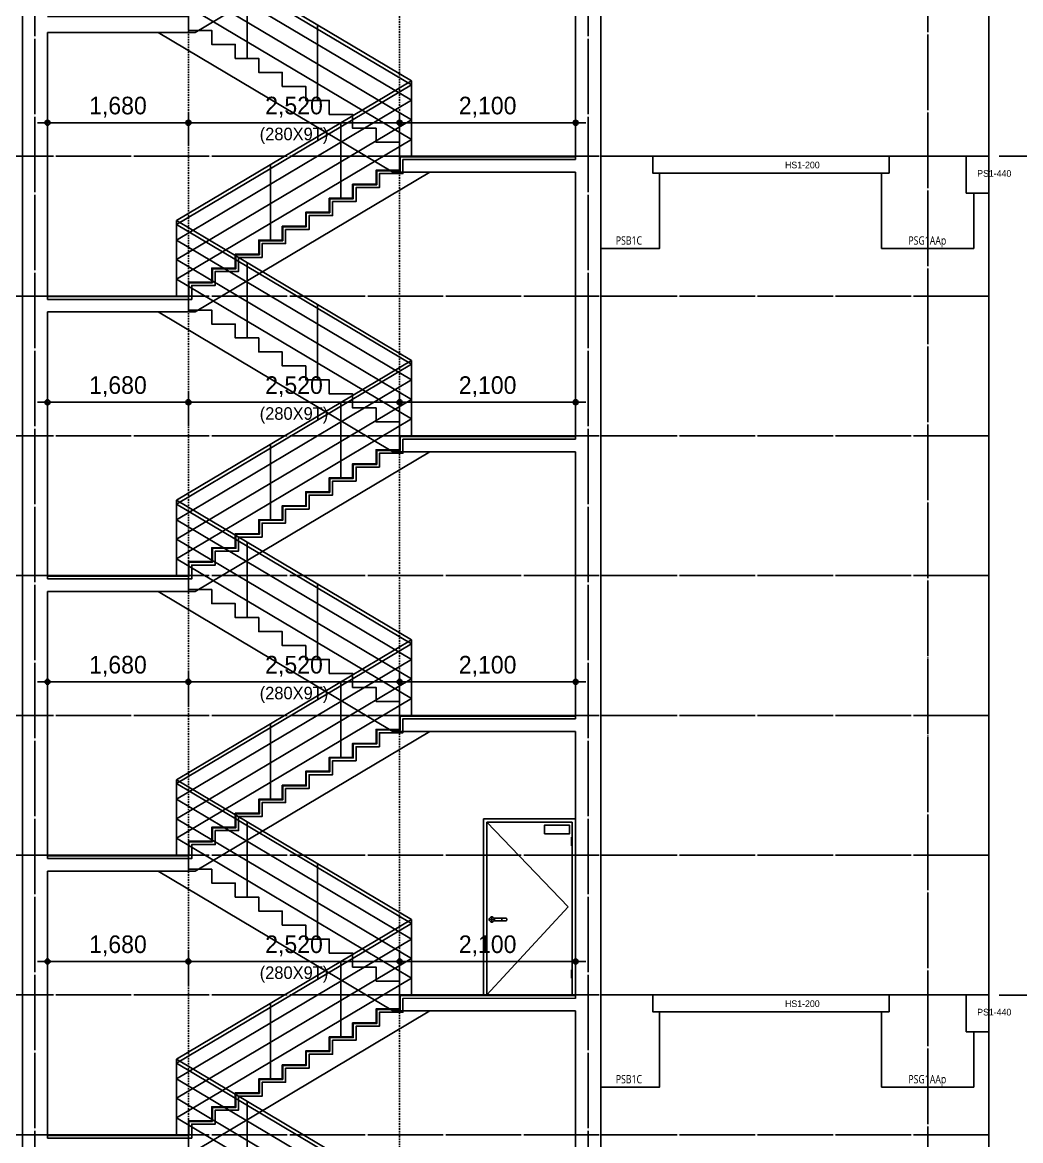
# Model space of a CAD drawing. Header units: millimetres. Extents: x 11948722 to 13111668, y -10771712 to -10232988.
# Drawn here: x 12423116 to 12435024, y -10493440 to -10480107 of the extents above; entities that cross this region are included whole.
import ezdxf
from ezdxf.enums import TextEntityAlignment as Align

# ---------------------------------------------------------------- set-up
doc = ezdxf.new("R2010")
doc.units = ezdxf.units.MM
doc.header["$LTSCALE"] = 150
doc.header["$MEASUREMENT"] = 0
doc.linetypes.add('CEN', pattern=[6.2, 6, -0.1, 0, -0.1])
doc.linetypes.add('Xref-계단단면도$0$H', pattern=[1, 0.6, -0.4])
doc.layers.get('0').update_dxf_attribs({"linetype": 'CONTINUOUS'})
doc.layers.get('Defpoints').update_dxf_attribs({"color": 117, "linetype": 'CONTINUOUS'})
for name, color, linetype in [('A-중심선', 10, 'CEN'), ('CON-C', 2, 'CONTINUOUS'), ('ELE-8', 8, 'CONTINUOUS'), ('Xref-계단단면도$0$3 dim0', 7, 'CONTINUOUS'), ('Xref-계단단면도$0$A-CEIL', 6, 'CONTINUOUS'), ('Xref-계단단면도$0$A-DIM', 7, 'CONTINUOUS')]:
    doc.layers.add(name, color=color, linetype=linetype)
doc.styles.get("Standard").update_dxf_attribs({"font": 'NanumGothic.ttf'})
doc.styles.add('Xref-계단단면도$0$나눔고딕 Se', font='')
doc.styles.add('Xref-계단단면도$0$돋움', font='')
doc.styles.get('Xref-계단단면도$0$나눔고딕 Se').set_extended_font_data('Dotum')
doc.styles.get('Xref-계단단면도$0$돋움').set_extended_font_data('Dotum')
doc.dimstyles.new('Xref-계단단면도$0$A1-100', dxfattribs={"dimtxt": 3, "dimasz": 1, "dimexe": 2, "dimexo": 2, "dimgap": 1, "dimtad": 1, "dimdec": 0, "dimzin": 12, "dimdsep": 46, "dimlunit": 6, "dimtxsty": 'Xref-계단단면도$0$나눔고딕 Se', "dimblk1": 'Xref-계단단면도$0$DIMDOT', "dimblk2": 'Xref-계단단면도$0$DIMDOT', "dimsah": 1, "dimcen": -1, "dimdle": 2, "dimclrd": 256, "dimclre": 256, "dimclrt": 3, "dimadec": 0, "dimazin": 0, "dimtfac": 1, "dimtdec": 0, "dimtix": 1, "dimtmove": 2, "dimatfit": 3, "dimldrblk": 'Xref-계단단면도$0$DIMDOT', "dimfxl": 1, "dimtvp": 1, "dimtolj": 1, "dimtzin": 12, "dimlwd": -1, "dimlwe": -1, "dimarcsym": 0})

# ---------------------------------------------------------------- blocks, each defined once
blk = doc.blocks.new('Xref-계단단면도$0$DIMDOT')
at = {"color": 0}
blk.add_line((-2, 0), (2, 0), dxfattribs=at)
for radius in [0.5, 0.25]:
    blk.add_circle((0, 0), radius, dxfattribs=at)
blk = doc.blocks.new('*D584')
at = {"layer": 'Defpoints', "color": 0, "ltscale": 1200}
for p in [(12434646, -10471704), (12434646, -10481704), (12437646, -10481704)]:
    blk.add_point(p, dxfattribs=at)
at = {"layer": 'Xref-계단단면도$0$3 dim0'}
for p, q in [((12434766, -10471704), (12437766, -10471704)), ((12437646, -10471764), (12437646, -10481644)), ((12434766, -10481704), (12437766, -10481704))]:
    blk.add_line(p, q, dxfattribs=at)
at = {"layer": 'Xref-계단단면도$0$3 dim0', "ltscale": 1200, "xscale": 60, "yscale": 60, "zscale": 60}
for p, rotation in [((12437646, -10471704), 90), ((12437646, -10481704), 270)]:
    blk.add_blockref('Xref-계단단면도$0$DIMDOT', p, dxfattribs=dict(at, rotation=rotation))
at = {"layer": 'Xref-계단단면도$0$3 dim0', "color": 3, "ltscale": 1200, "insert": (12437461, -10476704), "char_height": 210, "attachment_point": 5, "rotation": 90, "style": 'Xref-계단단면도$0$나눔고딕 Se'}
blk.add_mtext('\\A1;10,000', dxfattribs=at)
blk = doc.blocks.new('*D616')
at = {"layer": 'Defpoints', "color": 0, "ltscale": 1200}
for p in [(12434646, -10461704), (12438246, -10461704), (12434646, -10491704)]:
    blk.add_point(p, dxfattribs=at)
at = {"layer": 'Xref-계단단면도$0$3 dim0'}
for p, q in [((12434766, -10461704), (12438366, -10461704)), ((12438246, -10491644), (12438246, -10461764)), ((12434766, -10491704), (12438366, -10491704))]:
    blk.add_line(p, q, dxfattribs=at)
at = {"layer": 'Xref-계단단면도$0$3 dim0', "ltscale": 1200, "xscale": 60, "yscale": 60, "zscale": 60}
for p, rotation in [((12438246, -10461704), 90), ((12438246, -10491704), 270)]:
    blk.add_blockref('Xref-계단단면도$0$DIMDOT', p, dxfattribs=dict(at, rotation=rotation))
at = {"layer": 'Xref-계단단면도$0$3 dim0', "color": 3, "ltscale": 1200, "insert": (12438061, -10476704), "char_height": 210, "attachment_point": 5, "rotation": 90, "style": 'Xref-계단단면도$0$나눔고딕 Se'}
blk.add_mtext('\\A1;30,000', dxfattribs=at)
blk = doc.blocks.new('*D617')
at = {"layer": 'Defpoints', "color": 0, "ltscale": 1200}
for p in [(12434646, -10481704), (12437646, -10481704), (12434646, -10491704)]:
    blk.add_point(p, dxfattribs=at)
at = {"layer": 'Xref-계단단면도$0$3 dim0'}
for p, q in [((12434766, -10481704), (12437766, -10481704)), ((12437646, -10491644), (12437646, -10481764)), ((12434766, -10491704), (12437766, -10491704))]:
    blk.add_line(p, q, dxfattribs=at)
at = {"layer": 'Xref-계단단면도$0$3 dim0', "ltscale": 1200, "xscale": 60, "yscale": 60, "zscale": 60}
for p, rotation in [((12437646, -10481704), 90), ((12437646, -10491704), 270)]:
    blk.add_blockref('Xref-계단단면도$0$DIMDOT', p, dxfattribs=dict(at, rotation=rotation))
at = {"layer": 'Xref-계단단면도$0$3 dim0', "color": 3, "ltscale": 1200, "insert": (12437461, -10486704), "char_height": 210, "attachment_point": 5, "rotation": 90, "style": 'Xref-계단단면도$0$나눔고딕 Se'}
blk.add_mtext('\\A1;10,000', dxfattribs=at)
blk = doc.blocks.new('*D625')
at = {"layer": 'Defpoints', "color": 0, "ltscale": 1200}
for p in [(12434646, -10491704), (12438246, -10491704), (12434646, -10501704)]:
    blk.add_point(p, dxfattribs=at)
at = {"layer": 'Xref-계단단면도$0$3 dim0'}
for p, q in [((12434766, -10491704), (12438366, -10491704)), ((12438246, -10501644), (12438246, -10491764)), ((12434766, -10501704), (12438366, -10501704))]:
    blk.add_line(p, q, dxfattribs=at)
at = {"layer": 'Xref-계단단면도$0$3 dim0', "ltscale": 1200, "xscale": 60, "yscale": 60, "zscale": 60}
for p, rotation in [((12438246, -10491704), 90), ((12438246, -10501704), 270)]:
    blk.add_blockref('Xref-계단단면도$0$DIMDOT', p, dxfattribs=dict(at, rotation=rotation))
at = {"layer": 'Xref-계단단면도$0$3 dim0', "color": 3, "ltscale": 1200, "insert": (12438061, -10496704), "char_height": 210, "attachment_point": 5, "rotation": 90, "style": 'Xref-계단단면도$0$나눔고딕 Se'}
blk.add_mtext('\\A1;10,000', dxfattribs=at)
blk = doc.blocks.new('*D601')
at = {"layer": 'Defpoints', "color": 0, "ltscale": 1200}
for p in [(12425096, -10481304), (12423416, -10481704), (12425096, -10481704)]:
    blk.add_point(p, dxfattribs=at)
at = {"layer": 'Xref-계단단면도$0$3 dim0'}
for p, q in [((12423416, -10481584), (12423416, -10481184)), ((12425096, -10481584), (12425096, -10481184)), ((12423476, -10481304), (12425036, -10481304))]:
    blk.add_line(p, q, dxfattribs=at)
at = {"layer": 'Xref-계단단면도$0$3 dim0', "ltscale": 1200, "xscale": 60, "yscale": 60, "zscale": 60, "rotation": 180}
blk.add_blockref('Xref-계단단면도$0$DIMDOT', (12423416, -10481304), dxfattribs=at)
at = {"layer": 'Xref-계단단면도$0$3 dim0', "ltscale": 1200, "xscale": 60, "yscale": 60, "zscale": 60}
blk.add_blockref('Xref-계단단면도$0$DIMDOT', (12425096, -10481304), dxfattribs=at)
at = {"layer": 'Xref-계단단면도$0$3 dim0', "color": 3, "ltscale": 1200, "insert": (12424256, -10481118), "char_height": 210, "attachment_point": 5, "style": 'Xref-계단단면도$0$나눔고딕 Se'}
blk.add_mtext('\\A1;1,680', dxfattribs=at)
blk = doc.blocks.new('*D602')
at = {"layer": 'Defpoints', "color": 0, "ltscale": 1200}
for p in [(12427616, -10481304), (12425096, -10481704), (12427616, -10481704)]:
    blk.add_point(p, dxfattribs=at)
at = {"layer": 'Xref-계단단면도$0$3 dim0'}
for p, q in [((12425096, -10481584), (12425096, -10481184)), ((12427616, -10481584), (12427616, -10481184)), ((12425156, -10481304), (12427556, -10481304))]:
    blk.add_line(p, q, dxfattribs=at)
at = {"layer": 'Xref-계단단면도$0$3 dim0', "ltscale": 1200, "xscale": 60, "yscale": 60, "zscale": 60, "rotation": 180}
blk.add_blockref('Xref-계단단면도$0$DIMDOT', (12425096, -10481304), dxfattribs=at)
at = {"layer": 'Xref-계단단면도$0$3 dim0', "ltscale": 1200, "xscale": 60, "yscale": 60, "zscale": 60}
blk.add_blockref('Xref-계단단면도$0$DIMDOT', (12427616, -10481304), dxfattribs=at)
at = {"layer": 'Xref-계단단면도$0$3 dim0', "color": 3, "ltscale": 1200, "char_height": 210, "attachment_point": 5, "style": 'Xref-계단단면도$0$나눔고딕 Se'}
for s, insert in [('\\A1;2,520', (12426356, -10481118)), ('\\H0.714286x;(280X9T)', (12426356, -10481460))]:
    blk.add_mtext(s, dxfattribs=dict(at, insert=insert))
blk = doc.blocks.new('*D603')
at = {"layer": 'Defpoints', "color": 0, "ltscale": 1200}
for p in [(12429716, -10481304), (12427616, -10481704), (12429716, -10481704)]:
    blk.add_point(p, dxfattribs=at)
at = {"layer": 'Xref-계단단면도$0$3 dim0'}
for p, q in [((12427616, -10481584), (12427616, -10481184)), ((12429716, -10481584), (12429716, -10481184)), ((12427676, -10481304), (12429656, -10481304))]:
    blk.add_line(p, q, dxfattribs=at)
at = {"layer": 'Xref-계단단면도$0$3 dim0', "ltscale": 1200, "xscale": 60, "yscale": 60, "zscale": 60, "rotation": 180}
blk.add_blockref('Xref-계단단면도$0$DIMDOT', (12427616, -10481304), dxfattribs=at)
at = {"layer": 'Xref-계단단면도$0$3 dim0', "ltscale": 1200, "xscale": 60, "yscale": 60, "zscale": 60}
blk.add_blockref('Xref-계단단면도$0$DIMDOT', (12429716, -10481304), dxfattribs=at)
at = {"layer": 'Xref-계단단면도$0$3 dim0', "color": 3, "ltscale": 1200, "insert": (12428666, -10481118), "char_height": 210, "attachment_point": 5, "style": 'Xref-계단단면도$0$나눔고딕 Se'}
blk.add_mtext('\\A1;2,100', dxfattribs=at)
blk = doc.blocks.new('*D610')
at = {"layer": 'Defpoints', "color": 0, "ltscale": 1200}
for p in [(12425096, -10484637), (12423416, -10485037), (12425096, -10485037)]:
    blk.add_point(p, dxfattribs=at)
at = {"layer": 'Xref-계단단면도$0$3 dim0'}
for p, q in [((12423416, -10484917), (12423416, -10484517)), ((12425096, -10484917), (12425096, -10484517)), ((12423476, -10484637), (12425036, -10484637))]:
    blk.add_line(p, q, dxfattribs=at)
at = {"layer": 'Xref-계단단면도$0$3 dim0', "ltscale": 1200, "xscale": 60, "yscale": 60, "zscale": 60, "rotation": 180}
blk.add_blockref('Xref-계단단면도$0$DIMDOT', (12423416, -10484637), dxfattribs=at)
at = {"layer": 'Xref-계단단면도$0$3 dim0', "ltscale": 1200, "xscale": 60, "yscale": 60, "zscale": 60}
blk.add_blockref('Xref-계단단면도$0$DIMDOT', (12425096, -10484637), dxfattribs=at)
at = {"layer": 'Xref-계단단면도$0$3 dim0', "color": 3, "ltscale": 1200, "insert": (12424256, -10484451), "char_height": 210, "attachment_point": 5, "style": 'Xref-계단단면도$0$나눔고딕 Se'}
blk.add_mtext('\\A1;1,680', dxfattribs=at)
blk = doc.blocks.new('*D611')
at = {"layer": 'Defpoints', "color": 0, "ltscale": 1200}
for p in [(12427616, -10484637), (12425096, -10485037), (12427616, -10485037)]:
    blk.add_point(p, dxfattribs=at)
at = {"layer": 'Xref-계단단면도$0$3 dim0'}
for p, q in [((12425096, -10484917), (12425096, -10484517)), ((12427616, -10484917), (12427616, -10484517)), ((12425156, -10484637), (12427556, -10484637))]:
    blk.add_line(p, q, dxfattribs=at)
at = {"layer": 'Xref-계단단면도$0$3 dim0', "ltscale": 1200, "xscale": 60, "yscale": 60, "zscale": 60, "rotation": 180}
blk.add_blockref('Xref-계단단면도$0$DIMDOT', (12425096, -10484637), dxfattribs=at)
at = {"layer": 'Xref-계단단면도$0$3 dim0', "ltscale": 1200, "xscale": 60, "yscale": 60, "zscale": 60}
blk.add_blockref('Xref-계단단면도$0$DIMDOT', (12427616, -10484637), dxfattribs=at)
at = {"layer": 'Xref-계단단면도$0$3 dim0', "color": 3, "ltscale": 1200, "char_height": 210, "attachment_point": 5, "style": 'Xref-계단단면도$0$나눔고딕 Se'}
for s, insert in [('\\A1;2,520', (12426356, -10484451)), ('\\H0.714286x;(280X9T)', (12426356, -10484793))]:
    blk.add_mtext(s, dxfattribs=dict(at, insert=insert))
blk = doc.blocks.new('*D612')
at = {"layer": 'Defpoints', "color": 0, "ltscale": 1200}
for p in [(12429716, -10484637), (12427616, -10485037), (12429716, -10485037)]:
    blk.add_point(p, dxfattribs=at)
at = {"layer": 'Xref-계단단면도$0$3 dim0'}
for p, q in [((12427616, -10484917), (12427616, -10484517)), ((12429716, -10484917), (12429716, -10484517)), ((12427676, -10484637), (12429656, -10484637))]:
    blk.add_line(p, q, dxfattribs=at)
at = {"layer": 'Xref-계단단면도$0$3 dim0', "ltscale": 1200, "xscale": 60, "yscale": 60, "zscale": 60, "rotation": 180}
blk.add_blockref('Xref-계단단면도$0$DIMDOT', (12427616, -10484637), dxfattribs=at)
at = {"layer": 'Xref-계단단면도$0$3 dim0', "ltscale": 1200, "xscale": 60, "yscale": 60, "zscale": 60}
blk.add_blockref('Xref-계단단면도$0$DIMDOT', (12429716, -10484637), dxfattribs=at)
at = {"layer": 'Xref-계단단면도$0$3 dim0', "color": 3, "ltscale": 1200, "insert": (12428666, -10484451), "char_height": 210, "attachment_point": 5, "style": 'Xref-계단단면도$0$나눔고딕 Se'}
blk.add_mtext('\\A1;2,100', dxfattribs=at)
blk = doc.blocks.new('*D613')
at = {"layer": 'Defpoints', "color": 0, "ltscale": 1200}
for p in [(12425096, -10487970), (12423416, -10488370), (12425096, -10488370)]:
    blk.add_point(p, dxfattribs=at)
at = {"layer": 'Xref-계단단면도$0$3 dim0'}
for p, q in [((12423416, -10488250), (12423416, -10487850)), ((12425096, -10488250), (12425096, -10487850)), ((12423476, -10487970), (12425036, -10487970))]:
    blk.add_line(p, q, dxfattribs=at)
at = {"layer": 'Xref-계단단면도$0$3 dim0', "ltscale": 1200, "xscale": 60, "yscale": 60, "zscale": 60, "rotation": 180}
blk.add_blockref('Xref-계단단면도$0$DIMDOT', (12423416, -10487970), dxfattribs=at)
at = {"layer": 'Xref-계단단면도$0$3 dim0', "ltscale": 1200, "xscale": 60, "yscale": 60, "zscale": 60}
blk.add_blockref('Xref-계단단면도$0$DIMDOT', (12425096, -10487970), dxfattribs=at)
at = {"layer": 'Xref-계단단면도$0$3 dim0', "color": 3, "ltscale": 1200, "insert": (12424256, -10487785), "char_height": 210, "attachment_point": 5, "style": 'Xref-계단단면도$0$나눔고딕 Se'}
blk.add_mtext('\\A1;1,680', dxfattribs=at)
blk = doc.blocks.new('*D614')
at = {"layer": 'Defpoints', "color": 0, "ltscale": 1200}
for p in [(12427616, -10487970), (12425096, -10488370), (12427616, -10488370)]:
    blk.add_point(p, dxfattribs=at)
at = {"layer": 'Xref-계단단면도$0$3 dim0'}
for p, q in [((12425096, -10488250), (12425096, -10487850)), ((12427616, -10488250), (12427616, -10487850)), ((12425156, -10487970), (12427556, -10487970))]:
    blk.add_line(p, q, dxfattribs=at)
at = {"layer": 'Xref-계단단면도$0$3 dim0', "ltscale": 1200, "xscale": 60, "yscale": 60, "zscale": 60, "rotation": 180}
blk.add_blockref('Xref-계단단면도$0$DIMDOT', (12425096, -10487970), dxfattribs=at)
at = {"layer": 'Xref-계단단면도$0$3 dim0', "ltscale": 1200, "xscale": 60, "yscale": 60, "zscale": 60}
blk.add_blockref('Xref-계단단면도$0$DIMDOT', (12427616, -10487970), dxfattribs=at)
at = {"layer": 'Xref-계단단면도$0$3 dim0', "color": 3, "ltscale": 1200, "char_height": 210, "attachment_point": 5, "style": 'Xref-계단단면도$0$나눔고딕 Se'}
for s, insert in [('\\A1;2,520', (12426356, -10487785)), ('\\H0.714286x;(280X9T)', (12426356, -10488126))]:
    blk.add_mtext(s, dxfattribs=dict(at, insert=insert))
blk = doc.blocks.new('*D615')
at = {"layer": 'Defpoints', "color": 0, "ltscale": 1200}
for p in [(12429716, -10487970), (12427616, -10488370), (12429716, -10488370)]:
    blk.add_point(p, dxfattribs=at)
at = {"layer": 'Xref-계단단면도$0$3 dim0'}
for p, q in [((12427616, -10488250), (12427616, -10487850)), ((12429716, -10488250), (12429716, -10487850)), ((12427676, -10487970), (12429656, -10487970))]:
    blk.add_line(p, q, dxfattribs=at)
at = {"layer": 'Xref-계단단면도$0$3 dim0', "ltscale": 1200, "xscale": 60, "yscale": 60, "zscale": 60, "rotation": 180}
blk.add_blockref('Xref-계단단면도$0$DIMDOT', (12427616, -10487970), dxfattribs=at)
at = {"layer": 'Xref-계단단면도$0$3 dim0', "ltscale": 1200, "xscale": 60, "yscale": 60, "zscale": 60}
blk.add_blockref('Xref-계단단면도$0$DIMDOT', (12429716, -10487970), dxfattribs=at)
at = {"layer": 'Xref-계단단면도$0$3 dim0', "color": 3, "ltscale": 1200, "insert": (12428666, -10487785), "char_height": 210, "attachment_point": 5, "style": 'Xref-계단단면도$0$나눔고딕 Se'}
blk.add_mtext('\\A1;2,100', dxfattribs=at)
blk = doc.blocks.new('*D894')
at = {"layer": 'Defpoints', "color": 0, "ltscale": 1200}
for p in [(12425096, -10491304), (12423416, -10491704), (12425096, -10491704)]:
    blk.add_point(p, dxfattribs=at)
at = {"layer": 'Xref-계단단면도$0$3 dim0'}
for p, q in [((12423416, -10491584), (12423416, -10491184)), ((12425096, -10491584), (12425096, -10491184)), ((12423476, -10491304), (12425036, -10491304))]:
    blk.add_line(p, q, dxfattribs=at)
at = {"layer": 'Xref-계단단면도$0$3 dim0', "ltscale": 1200, "xscale": 60, "yscale": 60, "zscale": 60, "rotation": 180}
blk.add_blockref('Xref-계단단면도$0$DIMDOT', (12423416, -10491304), dxfattribs=at)
at = {"layer": 'Xref-계단단면도$0$3 dim0', "ltscale": 1200, "xscale": 60, "yscale": 60, "zscale": 60}
blk.add_blockref('Xref-계단단면도$0$DIMDOT', (12425096, -10491304), dxfattribs=at)
at = {"layer": 'Xref-계단단면도$0$3 dim0', "color": 3, "ltscale": 1200, "insert": (12424256, -10491118), "char_height": 210, "attachment_point": 5, "style": 'Xref-계단단면도$0$나눔고딕 Se'}
blk.add_mtext('\\A1;1,680', dxfattribs=at)
blk = doc.blocks.new('*D895')
at = {"layer": 'Defpoints', "color": 0, "ltscale": 1200}
for p in [(12427616, -10491304), (12425096, -10491704), (12427616, -10491704)]:
    blk.add_point(p, dxfattribs=at)
at = {"layer": 'Xref-계단단면도$0$3 dim0'}
for p, q in [((12425096, -10491584), (12425096, -10491184)), ((12427616, -10491584), (12427616, -10491184)), ((12425156, -10491304), (12427556, -10491304))]:
    blk.add_line(p, q, dxfattribs=at)
at = {"layer": 'Xref-계단단면도$0$3 dim0', "ltscale": 1200, "xscale": 60, "yscale": 60, "zscale": 60, "rotation": 180}
blk.add_blockref('Xref-계단단면도$0$DIMDOT', (12425096, -10491304), dxfattribs=at)
at = {"layer": 'Xref-계단단면도$0$3 dim0', "ltscale": 1200, "xscale": 60, "yscale": 60, "zscale": 60}
blk.add_blockref('Xref-계단단면도$0$DIMDOT', (12427616, -10491304), dxfattribs=at)
at = {"layer": 'Xref-계단단면도$0$3 dim0', "color": 3, "ltscale": 1200, "char_height": 210, "attachment_point": 5, "style": 'Xref-계단단면도$0$나눔고딕 Se'}
for s, insert in [('\\A1;2,520', (12426356, -10491118)), ('\\H0.714286x;(280X9T)', (12426356, -10491460))]:
    blk.add_mtext(s, dxfattribs=dict(at, insert=insert))
blk = doc.blocks.new('*D896')
at = {"layer": 'Defpoints', "color": 0, "ltscale": 1200}
for p in [(12429716, -10491304), (12427616, -10491704), (12429716, -10491704)]:
    blk.add_point(p, dxfattribs=at)
at = {"layer": 'Xref-계단단면도$0$3 dim0'}
for p, q in [((12427616, -10491584), (12427616, -10491184)), ((12429716, -10491584), (12429716, -10491184)), ((12427676, -10491304), (12429656, -10491304))]:
    blk.add_line(p, q, dxfattribs=at)
at = {"layer": 'Xref-계단단면도$0$3 dim0', "ltscale": 1200, "xscale": 60, "yscale": 60, "zscale": 60, "rotation": 180}
blk.add_blockref('Xref-계단단면도$0$DIMDOT', (12427616, -10491304), dxfattribs=at)
at = {"layer": 'Xref-계단단면도$0$3 dim0', "ltscale": 1200, "xscale": 60, "yscale": 60, "zscale": 60}
blk.add_blockref('Xref-계단단면도$0$DIMDOT', (12429716, -10491304), dxfattribs=at)
at = {"layer": 'Xref-계단단면도$0$3 dim0', "color": 3, "ltscale": 1200, "insert": (12428666, -10491118), "char_height": 210, "attachment_point": 5, "style": 'Xref-계단단면도$0$나눔고딕 Se'}
blk.add_mtext('\\A1;2,100', dxfattribs=at)
blk = doc.blocks.new('A$C52377B3B')
at = {"layer": 'ELE-8', "ltscale": 300}
for p, q in [((-1100, 2100), (0, 2100)), ((-1100, 0), (-1100, 2100)), ((-1060, 2060), (-90, 1050)), ((-1060, 2060), (-40, 2060)), ((-1060, 0), (-1060, 2060)), ((-40, 0), (-40, 2060)), ((0, 0), (0, 2100)), ((-50, 1880), (-40, 1880)), ((-50, 1780), (-50, 1880)), ((-50, 1780), (-40, 1780)), ((-90, 1050), (-1060, 0)), ((-1000, 860), (-1000, 940)), ((-1040, 900), (-960, 900)), ((-974, 915), (-824, 915)), ((-974, 885), (-824, 885)), ((-50, 300), (-40, 300)), ((-50, 200), (-50, 300)), ((-50, 200), (-40, 200)), ((-1100, 0), (0, 0))]:
    blk.add_line(p, q, dxfattribs=at)
blk.add_lwpolyline([(-372, 2023), (-372, 1924, 0.414214), (-371, 1923), (-72, 1923, 0.414214), (-72, 1924), (-72, 2023, 0.414214), (-72, 2023), (-371, 2023, 0.414214)], format="xyb", close=True, dxfattribs=at)
blk.add_circle((-1000, 900), 30, dxfattribs=at)
for start, end in [(150, 210), (330, 30)]:
    blk.add_arc((-850, 900), 30, start, end, dxfattribs=at)
blk = doc.blocks.new('PSB1C')
at = {"layer": 'CON-C', "ltscale": 1200, "flags": 128}
blk.add_lwpolyline([(-350, 0), (-350, 1100), (270, 1100), (270, 900), (350, 900), (350, 0)], close=True, dxfattribs=at)
at = {"layer": 'Defpoints', "color": 1, "width": 0.8}
blk.add_text('PSB1C', height=99.8, dxfattribs=at).set_placement((-171, 96), align=Align.MIDDLE_LEFT)
blk = doc.blocks.new('PSG1AAp')
at = {"layer": 'CON-C', "ltscale": 1200}
for p, q in [((460, 1100), (-460, 1100)), ((-460, 1100), (-460, 900)), ((460, 660), (460, 1100)), ((-550, 900), (-550, 0)), ((-460, 900), (-550, 900)), ((550, 660), (460, 660)), ((550, 0), (550, 660)), ((-550, 0), (550, 0))]:
    blk.add_line(p, q, dxfattribs=at)
at = {"layer": 'Defpoints', "color": 1, "width": 0.8}
blk.add_text('PSG1AAp', height=99.8, dxfattribs=at).set_placement((-231, 96), align=Align.MIDDLE_LEFT)

msp = doc.modelspace()

# ---------------------------------------------------------------- linework, layer by layer
at = {"layer": 'A-중심선'}
for p, q in [((12423265.8, -10505384.5), (12423265.8, -10458703.5)), ((12429865.8, -10505384.5), (12429865.8, -10458703.5)), ((12433915.8, -10505334.5), (12433915.8, -10458703.5)), ((12434646.5, -10481703.5), (12417020.5, -10481703.5)), ((12434646.5, -10483370.2), (12417020.5, -10483370.2)), ((12434646.5, -10485036.9), (12417020.5, -10485036.9)), ((12434646.5, -10486703.5), (12417020.5, -10486703.5)), ((12434646.5, -10488370.2), (12417020.5, -10488370.2)), ((12434646.5, -10490036.9), (12417020.5, -10490036.9)), ((12434646.5, -10491703.5), (12417020.5, -10491703.5)), ((12434646.5, -10493370.2), (12417020.5, -10493370.2))]:
    msp.add_line(p, q, dxfattribs=at)
at = {"layer": 'CON-C', "ltscale": 1200}
for p, q in [((12430015.8, -10461953.5), (12430015.8, -10501943.5)), ((12423115.8, -10462953.5), (12423115.8, -10501943.5)), ((12425177, -10480226.9), (12427977, -10478560.2)), ((12423415.8, -10480226.9), (12423415.8, -10483410.2)), ((12423415.8, -10480226.9), (12425177, -10480226.9)), ((12425177, -10483560.2), (12427977, -10481893.5)), ((12427977, -10481893.5), (12429715.8, -10481893.5)), ((12429715.8, -10481893.5), (12429715.8, -10485076.9)), ((12423415.8, -10486743.5), (12423415.8, -10483560.2)), ((12423415.8, -10483560.2), (12425177, -10483560.2)), ((12425177, -10486893.5), (12427977, -10485226.9)), ((12427977, -10485226.9), (12429715.8, -10485226.8)), ((12423415.8, -10486893.5), (12423415.8, -10490076.9)), ((12423415.8, -10486893.5), (12425177, -10486893.5)), ((12425177, -10490226.9), (12427977, -10488560.2)), ((12427977, -10488560.2), (12429715.8, -10488560.2)), ((12429715.8, -10488560.2), (12429715.8, -10491743.5)), ((12423415.8, -10493410.2), (12423415.8, -10490226.9)), ((12423415.8, -10490226.9), (12425177, -10490226.9)), ((12425177, -10493560.2), (12427977.1, -10491893.5)), ((12427977.1, -10491893.5), (12429715.8, -10491893.4)), ((12429715.8, -10491893.5), (12429715.8, -10495076.9))]:
    msp.add_line(p, q, dxfattribs=at)
for points in [[(12428187, -10478560.2), (12429715.8, -10478560.2), (12429715.8, -10481743.5)], [(12433455.8, -10481703.5), (12430635.8, -10481703.5)], [(12434646.5, -10481703.5), (12434375.8, -10481703.5)], [(12433455.8, -10481903.5), (12430715.8, -10481903.5)], [(12434646.5, -10482143.5), (12434375.8, -10482143.5)], [(12429715.8, -10485226.9), (12429715.8, -10488410.2)], [(12433455.8, -10491703.5), (12430635.8, -10491703.5)], [(12434646.5, -10491703.5), (12434375.8, -10491703.5)], [(12433455.8, -10491903.5), (12430715.8, -10491903.5)], [(12434646.5, -10492143.5), (12434375.8, -10492143.5)]]:
    msp.add_lwpolyline(points, dxfattribs=at)
at = {"layer": 'CON-C', "ltscale": 1200, "flags": 128}
for points in [[(12423415.8, -10483410.2), (12425135.8, -10483410.2), (12425135.8, -10483243.5), (12425415.8, -10483243.5), (12425415.8, -10483076.9), (12425695.8, -10483076.9), (12425695.8, -10482910.2), (12425975.8, -10482910.2), (12425975.8, -10482743.5), (12426255.8, -10482743.5), (12426255.8, -10482576.9), (12426535.8, -10482576.9), (12426535.8, -10482410.2), (12426815.8, -10482410.2), (12426815.8, -10482243.5), (12427095.8, -10482243.5), (12427095.8, -10482076.9), (12427375.8, -10482076.9), (12427375.8, -10481910.2), (12427655.8, -10481910.2), (12427655.8, -10481743.5), (12429715.8, -10481743.5)], [(12423415.8, -10486743.5), (12425135.8, -10486743.5), (12425135.8, -10486576.9), (12425415.8, -10486576.9), (12425415.8, -10486410.2), (12425695.8, -10486410.2), (12425695.8, -10486243.5), (12425975.8, -10486243.5), (12425975.8, -10486076.9), (12426255.8, -10486076.9), (12426255.8, -10485910.2), (12426535.8, -10485910.2), (12426535.8, -10485743.5), (12426815.8, -10485743.5), (12426815.8, -10485576.9), (12427095.8, -10485576.9), (12427095.8, -10485410.2), (12427375.8, -10485410.2), (12427375.8, -10485243.5), (12427655.8, -10485243.5), (12427655.8, -10485076.9), (12429715.8, -10485076.8)], [(12423415.8, -10490076.9), (12425135.8, -10490076.9), (12425135.8, -10489910.2), (12425415.8, -10489910.2), (12425415.8, -10489743.5), (12425695.8, -10489743.5), (12425695.8, -10489576.9), (12425975.8, -10489576.9), (12425975.8, -10489410.2), (12426255.8, -10489410.2), (12426255.8, -10489243.5), (12426535.8, -10489243.5), (12426535.8, -10489076.9), (12426815.8, -10489076.9), (12426815.8, -10488910.2), (12427095.8, -10488910.2), (12427095.8, -10488743.5), (12427375.8, -10488743.5), (12427375.8, -10488576.9), (12427655.8, -10488576.9), (12427655.8, -10488410.2), (12429715.8, -10488410.2)], [(12423415.8, -10493410.1), (12425135.8, -10493410.2), (12425135.8, -10493243.5), (12425415.8, -10493243.5), (12425415.8, -10493076.8), (12425695.8, -10493076.8), (12425695.8, -10492910.2), (12425975.8, -10492910.2), (12425975.8, -10492743.5), (12426255.8, -10492743.5), (12426255.8, -10492576.8), (12426535.8, -10492576.8), (12426535.8, -10492410.2), (12426815.8, -10492410.2), (12426815.8, -10492243.5), (12427095.8, -10492243.5), (12427095.8, -10492076.8), (12427375.8, -10492076.8), (12427375.8, -10491910.2), (12427655.8, -10491910.2), (12427655.8, -10491743.5), (12429715.8, -10491743.4)]]:
    msp.add_lwpolyline(points, dxfattribs=at)
at = {"layer": 'Defpoints', "ltscale": 1200}
msp.add_lwpolyline([(12417020.5, -10458703.5), (12434646.5, -10458703.5), (12434646.5, -10505873.3), (12417020.5, -10505873.3)], close=True, dxfattribs=at)
at = {"layer": 'ELE-8', "ltscale": 300}
for p, q in [((12427755.8, -10480803.5), (12424955.8, -10479136.9)), ((12427755.8, -10480850.1), (12424955.8, -10479183.4)), ((12427755.8, -10481036.3), (12424955.8, -10479369.6)), ((12427755.8, -10481269), (12424955.8, -10479602.4)), ((12425795.8, -10480536.9), (12425795.8, -10479636.9)), ((12427755.8, -10481501.8), (12424955.8, -10479835.1)), ((12423415.8, -10480226.9), (12424734.5, -10480226.9)), ((12424734.5, -10480226.9), (12427534.5, -10481893.5)), ((12426635.8, -10481036.9), (12426635.8, -10480136.9)), ((12427755.8, -10481703.5), (12427755.8, -10480803.5)), ((12427534.5, -10481893.5), (12429715.8, -10481893.5)), ((12427755.8, -10484136.9), (12424955.8, -10482470.2)), ((12424955.8, -10483370.2), (12424955.8, -10482470.2)), ((12427755.8, -10484183.4), (12424955.8, -10482516.7)), ((12427755.8, -10484369.6), (12424955.8, -10482702.9)), ((12427755.8, -10484602.4), (12424955.8, -10482935.7)), ((12425795.8, -10483870.2), (12425795.8, -10482970.2)), ((12427755.8, -10484835.1), (12424955.8, -10483168.4)), ((12423415.8, -10483560.2), (12424734.5, -10483560.2)), ((12424734.5, -10483560.2), (12427534.5, -10485226.9)), ((12426635.8, -10484370.2), (12426635.8, -10483470.2)), ((12427755.8, -10485036.9), (12427755.8, -10484136.9)), ((12427534.5, -10485226.9), (12429715.8, -10485226.9)), ((12427755.8, -10487470.2), (12424955.8, -10485803.5)), ((12424955.8, -10486703.5), (12424955.8, -10485803.5)), ((12427755.8, -10487516.7), (12424955.8, -10485850.1)), ((12427755.8, -10487702.9), (12424955.8, -10486036.3)), ((12427755.8, -10487935.7), (12424955.8, -10486269)), ((12425795.8, -10487203.5), (12425795.8, -10486303.5)), ((12427755.8, -10488168.4), (12424955.8, -10486501.8)), ((12423415.8, -10486893.5), (12424734.5, -10486893.5)), ((12424734.5, -10486893.5), (12427534.5, -10488560.2)), ((12426635.8, -10487703.5), (12426635.8, -10486803.5)), ((12427755.8, -10488370.2), (12427755.8, -10487470.2)), ((12427534.5, -10488560.2), (12429715.8, -10488560.2)), ((12427755.8, -10490803.5), (12424955.8, -10489136.9)), ((12424955.8, -10490036.9), (12424955.8, -10489136.9)), ((12427755.8, -10490850.1), (12424955.8, -10489183.4)), ((12427755.8, -10491036.3), (12424955.8, -10489369.6)), ((12427755.8, -10491269), (12424955.8, -10489602.4)), ((12425795.8, -10490536.9), (12425795.8, -10489636.9)), ((12427755.8, -10491501.8), (12424955.8, -10489835.1)), ((12423415.8, -10490226.9), (12424734.5, -10490226.9)), ((12424734.5, -10490226.9), (12427534.5, -10491893.5)), ((12426635.8, -10491036.9), (12426635.8, -10490136.9)), ((12427755.8, -10491703.5), (12427755.8, -10490803.5)), ((12427534.5, -10491893.5), (12429715.8, -10491893.5)), ((12427755.8, -10494136.8), (12424955.8, -10492470.2)), ((12424955.8, -10493370.2), (12424955.8, -10492470.2)), ((12427755.8, -10494183.4), (12424955.8, -10492516.7)), ((12427755.8, -10494369.6), (12424955.8, -10492702.9)), ((12427755.8, -10494602.3), (12424955.8, -10492935.7)), ((12425795.8, -10493870.2), (12425795.8, -10492970.2)), ((12427755.8, -10494835.1), (12424955.8, -10493168.4))]:
    msp.add_line(p, q, dxfattribs=at)
at = {"layer": 'ELE-8', "ltscale": 300, "flags": 128}
for points in [[(12423415.8, -10480036.9), (12425095.8, -10480036.9), (12425095.8, -10480203.5), (12425375.8, -10480203.5), (12425375.8, -10480370.2), (12425655.8, -10480370.2), (12425655.8, -10480536.9), (12425935.8, -10480536.9), (12425935.8, -10480703.5), (12426215.8, -10480703.5), (12426215.8, -10480870.2), (12426495.8, -10480870.2), (12426495.8, -10481036.9), (12426775.8, -10481036.9), (12426775.8, -10481203.5), (12427055.8, -10481203.5), (12427055.8, -10481370.2), (12427335.8, -10481370.2), (12427335.8, -10481536.9), (12427615.8, -10481536.9), (12427615.8, -10481703.5), (12429715.8, -10481703.5)], [(12423415.8, -10483370.2), (12425095.8, -10483370.2), (12425095.8, -10483536.9), (12425375.8, -10483536.9), (12425375.8, -10483703.5), (12425655.8, -10483703.5), (12425655.8, -10483870.2), (12425935.8, -10483870.2), (12425935.8, -10484036.9), (12426215.8, -10484036.9), (12426215.8, -10484203.5), (12426495.8, -10484203.5), (12426495.8, -10484370.2), (12426775.8, -10484370.2), (12426775.8, -10484536.9), (12427055.8, -10484536.9), (12427055.8, -10484703.5), (12427335.8, -10484703.5), (12427335.8, -10484870.2), (12427615.8, -10484870.2), (12427615.8, -10485036.9), (12429715.8, -10485036.8)], [(12423415.8, -10486703.5), (12425095.8, -10486703.5), (12425095.8, -10486870.2), (12425375.8, -10486870.2), (12425375.8, -10487036.9), (12425655.8, -10487036.9), (12425655.8, -10487203.5), (12425935.8, -10487203.5), (12425935.8, -10487370.2), (12426215.8, -10487370.2), (12426215.8, -10487536.9), (12426495.8, -10487536.9), (12426495.8, -10487703.5), (12426775.8, -10487703.5), (12426775.8, -10487870.2), (12427055.8, -10487870.2), (12427055.8, -10488036.9), (12427335.8, -10488036.9), (12427335.8, -10488203.5), (12427615.8, -10488203.5), (12427615.8, -10488370.2), (12429715.8, -10488370.2)], [(12429715.8, -10491703.5), (12427615.8, -10491703.5), (12427615.8, -10491536.9), (12427335.8, -10491536.9), (12427335.8, -10491370.2), (12427055.8, -10491370.2), (12427055.8, -10491203.5), (12426775.8, -10491203.5), (12426775.8, -10491036.9), (12426495.8, -10491036.9), (12426495.8, -10490870.2), (12426215.8, -10490870.2), (12426215.8, -10490703.5), (12425935.8, -10490703.5), (12425935.8, -10490536.9), (12425655.8, -10490536.9), (12425655.8, -10490370.2), (12425375.8, -10490370.2), (12425375.8, -10490203.5), (12425095.8, -10490203.5), (12425095.8, -10490036.9), (12423415.8, -10490036.9)], [(12429715.8, -10495036.8), (12427615.8, -10495036.8), (12427615.8, -10494870.1), (12427335.8, -10494870.1), (12427335.8, -10494703.5), (12427055.8, -10494703.5), (12427055.8, -10494536.8), (12426775.8, -10494536.8), (12426775.8, -10494370.1), (12426495.8, -10494370.1), (12426495.8, -10494203.5), (12426215.8, -10494203.5), (12426215.8, -10494036.8), (12425935.8, -10494036.8), (12425935.8, -10493870.1), (12425655.8, -10493870.1), (12425655.8, -10493703.5), (12425375.8, -10493703.5), (12425375.8, -10493536.8), (12425095.8, -10493536.8), (12425095.8, -10493370.1), (12423415.8, -10493370.1)]]:
    msp.add_lwpolyline(points, dxfattribs=at)
at = {"layer": 'Xref-계단단면도$0$A-CEIL', "ltscale": 1200}
for p, q in [((12424955.8, -10482470.2), (12427755.8, -10480803.5)), ((12424955.8, -10482516.7), (12427755.8, -10480850.1)), ((12427755.8, -10481703.5), (12427755.8, -10480803.5)), ((12424955.8, -10482702.9), (12427755.8, -10481036.3)), ((12424955.8, -10482935.7), (12427755.8, -10481269)), ((12426915.8, -10482203.5), (12426915.8, -10481303.5)), ((12424955.8, -10483168.4), (12427755.8, -10481501.8)), ((12426075.8, -10482703.5), (12426075.8, -10481803.5)), ((12424955.8, -10483370.2), (12424955.8, -10482470.2)), ((12424955.8, -10485803.5), (12427755.8, -10484136.9)), ((12424955.8, -10485850.1), (12427755.8, -10484183.4)), ((12427755.8, -10485036.9), (12427755.8, -10484136.9)), ((12424955.8, -10486036.3), (12427755.8, -10484369.6)), ((12424955.8, -10486269), (12427755.8, -10484602.4)), ((12426915.8, -10485536.9), (12426915.8, -10484636.9)), ((12424955.8, -10486501.8), (12427755.8, -10484835.1)), ((12426075.8, -10486036.9), (12426075.8, -10485136.9)), ((12424955.8, -10486703.5), (12424955.8, -10485803.5)), ((12424955.8, -10489136.9), (12427755.8, -10487470.2)), ((12424955.8, -10489183.4), (12427755.8, -10487516.7)), ((12427755.8, -10488370.2), (12427755.8, -10487470.2)), ((12424955.8, -10489369.6), (12427755.8, -10487702.9)), ((12424955.8, -10489602.4), (12427755.8, -10487935.7)), ((12426915.8, -10488870.2), (12426915.8, -10487970.2)), ((12424955.8, -10489835.1), (12427755.8, -10488168.4)), ((12426075.8, -10489370.2), (12426075.8, -10488470.2)), ((12424955.8, -10490036.9), (12424955.8, -10489136.9)), ((12424955.8, -10492470.2), (12427755.8, -10490803.5)), ((12424955.8, -10492516.7), (12427755.8, -10490850)), ((12427755.8, -10491703.5), (12427755.8, -10490803.5)), ((12424955.8, -10492702.9), (12427755.8, -10491036.2)), ((12424955.8, -10492935.7), (12427755.8, -10491269)), ((12426915.8, -10492203.5), (12426915.8, -10491303.5)), ((12424955.8, -10493168.4), (12427755.8, -10491501.7)), ((12426075.8, -10492703.5), (12426075.8, -10491803.5)), ((12424955.8, -10493370.2), (12424955.8, -10492470.2))]:
    msp.add_line(p, q, dxfattribs=at)
at = {"layer": 'Xref-계단단면도$0$A-CEIL', "ltscale": 1200, "flags": 128}
for points in [[(12423415.8, -10483370.2), (12425095.8, -10483370.2), (12425095.8, -10483203.5), (12425375.8, -10483203.5), (12425375.8, -10483036.9), (12425655.8, -10483036.9), (12425655.8, -10482870.2), (12425935.8, -10482870.2), (12425935.8, -10482703.5), (12426215.8, -10482703.5), (12426215.8, -10482536.9), (12426495.8, -10482536.9), (12426495.8, -10482370.2), (12426775.8, -10482370.2), (12426775.8, -10482203.5), (12427055.8, -10482203.5), (12427055.8, -10482036.9), (12427335.8, -10482036.9), (12427335.8, -10481870.2), (12427615.8, -10481870.2), (12427615.8, -10481703.5), (12429715.8, -10481703.5)], [(12423415.8, -10483377.2), (12425102.8, -10483377.2), (12425102.8, -10483210.5), (12425382.8, -10483210.5), (12425382.8, -10483043.9), (12425662.8, -10483043.9), (12425662.8, -10482877.2), (12425942.8, -10482877.2), (12425942.8, -10482710.5), (12426222.8, -10482710.5), (12426222.8, -10482543.9), (12426502.8, -10482543.9), (12426502.8, -10482377.2), (12426782.8, -10482377.2), (12426782.8, -10482210.5), (12427062.8, -10482210.5), (12427062.8, -10482043.9), (12427342.8, -10482043.9), (12427342.8, -10481877.2), (12427622.8, -10481877.2), (12427622.8, -10481710.5), (12429715.8, -10481710.5)], [(12423415.8, -10486703.5), (12425095.8, -10486703.5), (12425095.8, -10486536.9), (12425375.8, -10486536.9), (12425375.8, -10486370.2), (12425655.8, -10486370.2), (12425655.8, -10486203.5), (12425935.8, -10486203.5), (12425935.8, -10486036.9), (12426215.8, -10486036.9), (12426215.8, -10485870.2), (12426495.8, -10485870.2), (12426495.8, -10485703.5), (12426775.8, -10485703.5), (12426775.8, -10485536.9), (12427055.8, -10485536.9), (12427055.8, -10485370.2), (12427335.8, -10485370.2), (12427335.8, -10485203.5), (12427615.8, -10485203.5), (12427615.8, -10485036.9), (12429715.8, -10485036.8)], [(12423415.8, -10486710.5), (12425102.8, -10486710.5), (12425102.8, -10486543.9), (12425382.8, -10486543.9), (12425382.8, -10486377.2), (12425662.8, -10486377.2), (12425662.8, -10486210.5), (12425942.8, -10486210.5), (12425942.8, -10486043.9), (12426222.8, -10486043.9), (12426222.8, -10485877.2), (12426502.8, -10485877.2), (12426502.8, -10485710.5), (12426782.8, -10485710.5), (12426782.8, -10485543.9), (12427062.8, -10485543.9), (12427062.8, -10485377.2), (12427342.8, -10485377.2), (12427342.8, -10485210.5), (12427622.8, -10485210.5), (12427622.8, -10485043.9), (12429715.8, -10485043.8)], [(12423415.8, -10490036.9), (12425095.8, -10490036.9), (12425095.8, -10489870.2), (12425375.8, -10489870.2), (12425375.8, -10489703.5), (12425655.8, -10489703.5), (12425655.8, -10489536.9), (12425935.8, -10489536.9), (12425935.8, -10489370.2), (12426215.8, -10489370.2), (12426215.8, -10489203.5), (12426495.8, -10489203.5), (12426495.8, -10489036.9), (12426775.8, -10489036.9), (12426775.8, -10488870.2), (12427055.8, -10488870.2), (12427055.8, -10488703.5), (12427335.8, -10488703.5), (12427335.8, -10488536.9), (12427615.8, -10488536.9), (12427615.8, -10488370.2), (12429715.8, -10488370.2)], [(12423415.8, -10490043.9), (12425102.8, -10490043.9), (12425102.8, -10489877.2), (12425382.8, -10489877.2), (12425382.8, -10489710.5), (12425662.8, -10489710.5), (12425662.8, -10489543.9), (12425942.8, -10489543.9), (12425942.8, -10489377.2), (12426222.8, -10489377.2), (12426222.8, -10489210.5), (12426502.8, -10489210.5), (12426502.8, -10489043.9), (12426782.8, -10489043.9), (12426782.8, -10488877.2), (12427062.8, -10488877.2), (12427062.8, -10488710.5), (12427342.8, -10488710.5), (12427342.8, -10488543.9), (12427622.8, -10488543.9), (12427622.8, -10488377.2), (12429715.8, -10488377.2)], [(12423415.8, -10493370.1), (12425095.8, -10493370.2), (12425095.8, -10493203.5), (12425375.8, -10493203.5), (12425375.8, -10493036.8), (12425655.8, -10493036.8), (12425655.8, -10492870.2), (12425935.8, -10492870.2), (12425935.8, -10492703.5), (12426215.8, -10492703.5), (12426215.8, -10492536.8), (12426495.8, -10492536.8), (12426495.8, -10492370.2), (12426775.8, -10492370.2), (12426775.8, -10492203.5), (12427055.8, -10492203.5), (12427055.8, -10492036.8), (12427335.8, -10492036.8), (12427335.8, -10491870.2), (12427615.8, -10491870.2), (12427615.8, -10491703.5), (12429715.8, -10491703.4)], [(12423415.8, -10493377.1), (12425102.8, -10493377.2), (12425102.8, -10493210.5), (12425382.8, -10493210.5), (12425382.8, -10493043.8), (12425662.8, -10493043.8), (12425662.8, -10492877.2), (12425942.8, -10492877.2), (12425942.8, -10492710.5), (12426222.8, -10492710.5), (12426222.8, -10492543.8), (12426502.8, -10492543.8), (12426502.8, -10492377.2), (12426782.8, -10492377.2), (12426782.8, -10492210.5), (12427062.8, -10492210.5), (12427062.8, -10492043.8), (12427342.8, -10492043.8), (12427342.8, -10491877.2), (12427622.8, -10491877.2), (12427622.8, -10491710.5), (12429715.8, -10491710.4)]]:
    msp.add_lwpolyline(points, dxfattribs=at)
at = {"layer": 'Xref-계단단면도$0$A-DIM', "color": 135, "linetype": 'Xref-계단단면도$0$H', "ltscale": 0.2}
for p, q in [((12425095.8, -10462153.5), (12425095.8, -10501703.5)), ((12427615.8, -10462153.5), (12427615.8, -10501703.5))]:
    msp.add_line(p, q, dxfattribs=at)

# ---------------------------------------------------------------- block references
at = {"layer": 'CON-C', "ltscale": 1200}
for name, p in [('PSB1C', (12430365.8, -10482803.5)), ('PSG1AAp', (12433915.8, -10482803.5)), ('PSB1C', (12430365.8, -10492803.5)), ('PSG1AAp', (12433915.8, -10492803.5))]:
    msp.add_blockref(name, p, dxfattribs=at)
at = {"layer": 'CON-C', "ltscale": 1200, "rotation": 359.9999999991956}
msp.add_blockref('A$C52377B3B', (12429715.8, -10491703.5), dxfattribs=at)

# ---------------------------------------------------------------- texts
at = {"layer": 'Defpoints', "style": 'Xref-계단단면도$0$돋움'}
for s, p in [('HS1-200', (12432213.5, -10481847.7)), ('PS1-440', (12434505.7, -10481948.1)), ('HS1-200', (12432213.5, -10491847.7)), ('PS1-440', (12434505.7, -10491948.1))]:
    msp.add_text(s, height=80, dxfattribs=at).set_placement(p)

# ---------------------------------------------------------------- dimensions: what is measured, and where the dimension line sits
at = {"layer": 'Xref-계단단면도$0$3 dim0'}
for base, p1, p2, angle, picture, middle in [((12438246.5, -10461703.5), (12434646.5, -10491703.5), (12434646.5, -10461703.5), 90, '*D616', (12438061.1, -10476703.5)), ((12437646.5, -10481703.5), (12434646.5, -10471703.5), (12434646.5, -10481703.5), 90, '*D584', (12437461.1, -10476703.5)), ((12437646.5, -10481703.5), (12434646.5, -10491703.5), (12434646.5, -10481703.5), 270, '*D617', (12437461.1, -10486703.5)), ((12438246.5, -10491703.5), (12434646.5, -10501703.5), (12434646.5, -10491703.5), 90, '*D625', (12438061.1, -10496703.5))]:
    dim = msp.add_linear_dim(base=base, p1=p1, p2=p2, angle=angle, dimstyle='Xref-계단단면도$0$A1-100', override={"dimscale": 60, "dimtxt": 3.5}, dxfattribs=at)
    dim.commit()
    dim.dimension.update_dxf_attribs({"geometry": picture, "text_midpoint": middle})
for base, p1, p2, picture, middle in [((12425095.8, -10481303.5), (12423415.8, -10481703.5), (12425095.8, -10481703.5), '*D601', (12424255.8, -10481118.2)), ((12429715.8, -10481303.5), (12427615.8, -10481703.5), (12429715.8, -10481703.5), '*D603', (12428665.8, -10481118.2)), ((12425095.8, -10484636.9), (12423415.8, -10485036.9), (12425095.8, -10485036.9), '*D610', (12424255.8, -10484451.5)), ((12429715.8, -10484636.9), (12427615.8, -10485036.9), (12429715.8, -10485036.9), '*D612', (12428665.8, -10484451.5)), ((12425095.8, -10487970.2), (12423415.8, -10488370.2), (12425095.8, -10488370.2), '*D613', (12424255.8, -10487784.8)), ((12429715.8, -10487970.2), (12427615.8, -10488370.2), (12429715.8, -10488370.2), '*D615', (12428665.8, -10487784.8)), ((12425095.8, -10491303.5), (12423415.8, -10491703.5), (12425095.8, -10491703.5), '*D894', (12424255.8, -10491118.2)), ((12429715.8, -10491303.5), (12427615.8, -10491703.5), (12429715.8, -10491703.5), '*D896', (12428665.8, -10491118.2))]:
    dim = msp.add_linear_dim(base=base, p1=p1, p2=p2, dimstyle='Xref-계단단면도$0$A1-100', override={"dimscale": 60, "dimtxt": 3.5, "dimblk1": 'Xref-계단단면도$0$DIMDOT', "dimblk2": 'Xref-계단단면도$0$DIMDOT'}, dxfattribs=at)
    dim.commit()
    dim.dimension.update_dxf_attribs({"geometry": picture, "text_midpoint": middle})
for base, p1, p2, picture, middle in [((12427615.8, -10481303.5), (12425095.8, -10481703.5), (12427615.8, -10481703.5), '*D602', (12426355.8, -10481303.5)), ((12427615.8, -10484636.9), (12425095.8, -10485036.9), (12427615.8, -10485036.9), '*D611', (12426355.8, -10484636.9)), ((12427615.8, -10487970.2), (12425095.8, -10488370.2), (12427615.8, -10488370.2), '*D614', (12426355.8, -10487970.2)), ((12427615.8, -10491303.5), (12425095.8, -10491703.5), (12427615.8, -10491703.5), '*D895', (12426355.8, -10491303.5))]:
    dim = msp.add_linear_dim(base=base, p1=p1, p2=p2, text='<>\\X\\H0.714286x;(280X9T)', dimstyle='Xref-계단단면도$0$A1-100', override={"dimscale": 60, "dimtxt": 3.5, "dimtxsty": 'Xref-계단단면도$0$나눔고딕 Se', "dimblk1": 'Xref-계단단면도$0$DIMDOT', "dimblk2": 'Xref-계단단면도$0$DIMDOT'}, dxfattribs=at)
    dim.commit()
    dim.dimension.update_dxf_attribs({"geometry": picture, "text_midpoint": middle})

doc.saveas('drawing.dxf')
